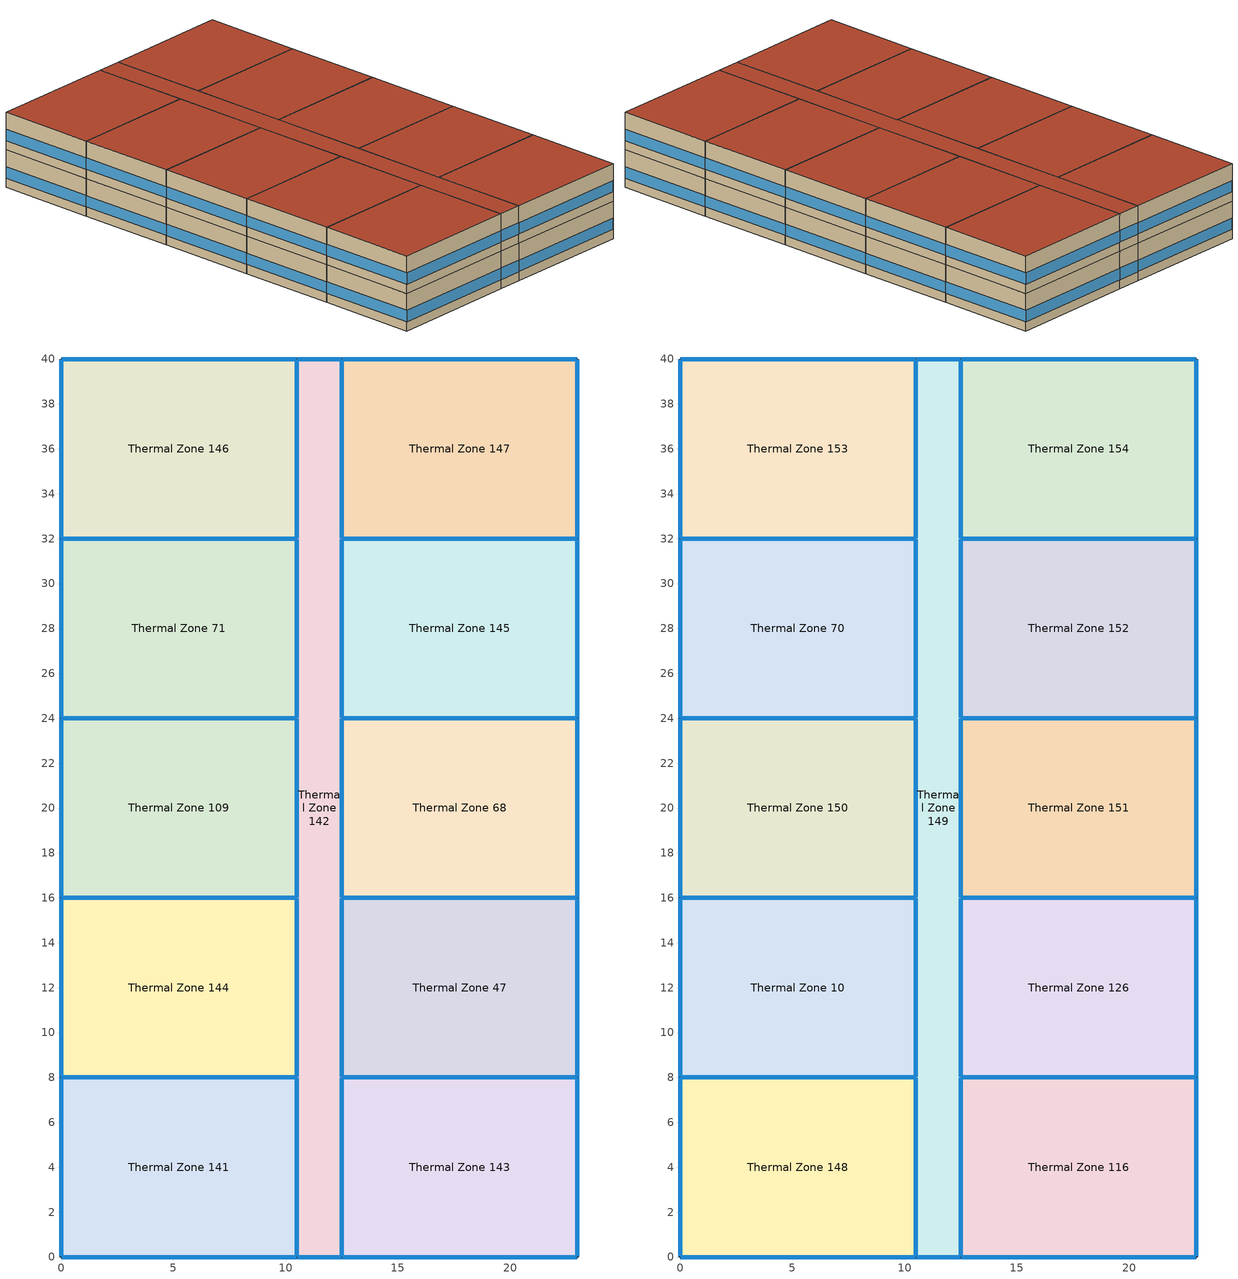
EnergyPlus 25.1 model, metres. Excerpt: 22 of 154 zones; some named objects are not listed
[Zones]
Thermal Zone 109
 floor to Thermal Zone 137 (Typical Interior Floor): 10.5,24 10.5,16 0,16 0,24 z36.6
 wall outside (Surface 930 c tbd): 0,24 0,16 z36.6:39.65
 wall to Thermal Zone 142 (Typical Interior Wall): 10.5,16 10.5,24 z36.6:39.65
 wall to Thermal Zone 144 (Typical Interior Wall): 0,16 10.5,16 z36.6:39.65
 wall to Thermal Zone 71 (Typical Interior Wall): 10.5,24 0,24 z36.6:39.65
 window inside (Typical Interior Window): 10.5,16.03 10.5,23.97 / 0.03,16 10.47,16 / 10.47,24 0.03,24 z37.36:38.28
 window (Customized Fenestration: u=3.08): 0,23.97 0,16.03 z37.36:38.28
Thermal Zone 141
 floor to Thermal Zone 84 (Typical Interior Floor): 10.5,8 10.5,0 0,0 0,8 z36.6
 wall outside (Surface 891 c tbd): 0,0 10.5,0 z36.6:39.65
 wall outside (Surface 892 c tbd): 0,8 0,0 z36.6:39.65
 wall to Thermal Zone 142 (Typical Interior Wall): 10.5,0 10.5,8 z36.6:39.65
 wall to Thermal Zone 144 (Typical Interior Wall): 10.5,8 0,8 z36.6:39.65
 window inside (Typical Interior Window): 10.5,0.03 10.5,7.97 / 10.47,8 0.03,8 z37.36:38.28
 window (Customized Fenestration: u=3.08): 0.03,0 10.47,0 / 0,7.97 0,0.03 z37.36:38.28
Thermal Zone 142
 floor to Thermal Zone 133 (Typical Interior Floor): 12.5,40 12.5,0 10.5,0 10.5,40 z36.6
 wall outside (Surface 896 c tbd): 10.5,0 12.5,0 z36.6:39.65
 wall outside (Surface 902 c tbd): 12.5,40 10.5,40 z36.6:39.65
 wall to Thermal Zone 144 (Typical Interior Wall): 10.5,16 10.5,8 z36.6:39.65
 wall to Thermal Zone 71 (Typical Interior Wall): 10.5,32 10.5,24 z36.6:39.65
 wall to Thermal Zone 146 (Typical Interior Wall): 10.5,40 10.5,32 z36.6:39.65
 wall to Thermal Zone 147 (Typical Interior Wall): 12.5,32 12.5,40 z36.6:39.65
 wall to Thermal Zone 145 (Typical Interior Wall): 12.5,24 12.5,32 z36.6:39.65
 wall to Thermal Zone 68 (Typical Interior Wall): 12.5,16 12.5,24 z36.6:39.65
 wall to Thermal Zone 47 (Typical Interior Wall): 12.5,8 12.5,16 z36.6:39.65
 wall to Thermal Zone 143 (Typical Interior Wall): 12.5,0 12.5,8 z36.6:39.65
 window (Customized Fenestration: u=3.08): 10.53,0 12.47,0 / 12.47,40 10.53,40 z37.36:38.3
 window inside (Typical Interior Window): 10.5,15.97 10.5,8.03 / 10.5,31.97 10.5,24.03 / 10.5,39.97 10.5,32.03 / 12.5,32.03 12.5,39.97 / 12.5,24.03 12.5,31.97 / 12.5,16.03 12.5,23.97 / 12.5,8.03 12.5,15.97 / 12.5,0.03 12.5,7.97 z37.36:38.28
Thermal Zone 143
 floor to Thermal Zone 134 (Typical Interior Floor): 23,8 23,0 12.5,0 12.5,8 z36.6
 wall outside (Surface 910 c tbd): 23,0 23,8 z36.6:39.65
 wall outside (Surface 911 c tbd): 12.5,0 23,0 z36.6:39.65
 wall to Thermal Zone 47 (Typical Interior Wall): 23,8 12.5,8 z36.6:39.65
 window (Customized Fenestration: u=3.08): 23,0.03 23,7.97 / 12.53,0 22.97,0 z37.36:38.28
 window inside (Typical Interior Window): 22.97,8 12.53,8 z37.36:38.28
Thermal Zone 144
 floor to Thermal Zone 135 (Typical Interior Floor): 10.5,16 10.5,8 0,8 0,16 z36.6
 wall outside (Surface 918 c tbd): 0,16 0,8 z36.6:39.65
 window (Customized Fenestration: u=3.08): 0,15.97 0,8.03 z37.36:38.28
Thermal Zone 145
 floor to Thermal Zone 139 (Typical Interior Floor): 23,32 23,24 12.5,24 12.5,32 z36.6
 wall outside (Surface 946 c tbd): 23,24 23,32 z36.6:39.65
 wall to Thermal Zone 68 (Typical Interior Wall): 12.5,24 23,24 z36.6:39.65
 wall to Thermal Zone 147 (Typical Interior Wall): 23,32 12.5,32 z36.6:39.65
 window (Customized Fenestration: u=3.08): 23,24.03 23,31.97 z37.36:38.28
 window inside (Typical Interior Window): 12.53,24 22.97,24 / 22.97,32 12.53,32 z37.36:38.28
Thermal Zone 146
 floor to Thermal Zone 140 (Typical Interior Floor): 10.5,40 10.5,32 0,32 0,40 z36.6
 wall outside (Surface 952 c tbd): 0,40 0,32 z36.6:39.65
 wall outside (Surface 953 c tbd): 10.5,40 0,40 z36.6:39.65
 wall to Thermal Zone 71 (Typical Interior Wall): 0,32 10.5,32 z36.6:39.65
 window (Customized Fenestration: u=3.08): 0,39.97 0,32.03 / 10.47,40 0.03,40 z37.36:38.28
 window inside (Typical Interior Window): 0.03,32 10.47,32 z37.36:38.28
Thermal Zone 147
 floor to Thermal Zone 19 (Typical Interior Floor): 23,40 23,32 12.5,32 12.5,40 z36.6
 wall outside (Surface 959 c tbd): 23,40 12.5,40 z36.6:39.65
 wall outside (Surface 960 c tbd): 23,32 23,40 z36.6:39.65
 window (Customized Fenestration: u=3.08): 22.97,40 12.53,40 / 23,32.03 23,39.97 z37.36:38.28
Thermal Zone 47
 floor to Thermal Zone 136 (Typical Interior Floor): 23,16 23,8 12.5,8 12.5,16 z36.6
 wall outside (Surface 922 c tbd): 23,8 23,16 z36.6:39.65
 wall to Thermal Zone 68 (Typical Interior Wall): 23,16 12.5,16 z36.6:39.65
 window (Customized Fenestration: u=3.08): 23,8.03 23,15.97 z37.36:38.28
 window inside (Typical Interior Window): 22.97,16 12.53,16 z37.36:38.28
Thermal Zone 68
 floor to Thermal Zone 44 (Typical Interior Floor): 23,24 23,16 12.5,16 12.5,24 z36.6
 wall outside (Surface 934 c tbd): 23,16 23,24 z36.6:39.65
 window (Customized Fenestration: u=3.08): 23,16.03 23,23.97 z37.36:38.28
Thermal Zone 71
 floor to Thermal Zone 138 (Typical Interior Floor): 10.5,32 10.5,24 0,24 0,32 z36.6
 wall outside (Surface 942 c tbd): 0,32 0,24 z36.6:39.65
 window (Customized Fenestration: u=3.08): 0,31.97 0,24.03 z37.36:38.28
Thermal Zone 10
 floor to Thermal Zone 144 (Typical Interior Floor): 10.5,16 10.5,8 0,8 0,16 z39.65
 wall outside (Surface 992 c tbd): 0,16 0,8 z39.65:42.7
 wall to Thermal Zone 149 (Typical Interior Wall): 10.5,8 10.5,16 z39.65:42.7
 wall to Thermal Zone 148 (Typical Interior Wall): 0,8 10.5,8 z39.65:42.7
 wall to Thermal Zone 150 (Typical Interior Wall): 10.5,16 0,16 z39.65:42.7
 window inside (Typical Interior Window): 10.5,8.03 10.5,15.97 / 0.03,8 10.47,8 / 10.47,16 0.03,16 z40.41:41.33
 window (Customized Fenestration: u=3.08): 0,15.97 0,8.03 z40.41:41.33
 roof outside (Surface 994 c tbd): 10.5,8 10.5,16 0,16 0,8 z42.7
Thermal Zone 116
 floor to Thermal Zone 143 (Typical Interior Floor): 23,8 23,0 12.5,0 12.5,8 z39.65
 wall outside (Surface 984 c tbd): 23,0 23,8 z39.65:42.7
 wall outside (Surface 985 c tbd): 12.5,0 23,0 z39.65:42.7
 wall to Thermal Zone 149 (Typical Interior Wall): 12.5,8 12.5,0 z39.65:42.7
 wall to Thermal Zone 126 (Typical Interior Wall): 23,8 12.5,8 z39.65:42.7
 window (Customized Fenestration: u=3.08): 23,0.03 23,7.97 / 12.53,0 22.97,0 z40.41:41.33
 window inside (Typical Interior Window): 12.5,7.97 12.5,0.03 / 22.97,8 12.53,8 z40.41:41.33
 roof outside (Surface 988 c tbd): 23,0 23,8 12.5,8 12.5,0 z42.7
Thermal Zone 126
 floor to Thermal Zone 47 (Typical Interior Floor): 23,16 23,8 12.5,8 12.5,16 z39.65
 wall outside (Surface 996 c tbd): 23,8 23,16 z39.65:42.7
 wall to Thermal Zone 149 (Typical Interior Wall): 12.5,16 12.5,8 z39.65:42.7
 wall to Thermal Zone 151 (Typical Interior Wall): 23,16 12.5,16 z39.65:42.7
 window (Customized Fenestration: u=3.08): 23,8.03 23,15.97 z40.41:41.33
 window inside (Typical Interior Window): 12.5,15.97 12.5,8.03 / 22.97,16 12.53,16 z40.41:41.33
 roof outside (Surface 1000 c tbd): 23,8 23,16 12.5,16 12.5,8 z42.7
Thermal Zone 148
 floor to Thermal Zone 141 (Typical Interior Floor): 10.5,8 10.5,0 0,0 0,8 z39.65
 wall outside (Surface 965 c tbd): 0,0 10.5,0 z39.65:42.7
 wall outside (Surface 966 c tbd): 0,8 0,0 z39.65:42.7
 wall to Thermal Zone 149 (Typical Interior Wall): 10.5,0 10.5,8 z39.65:42.7
 window inside (Typical Interior Window): 10.5,0.03 10.5,7.97 z40.41:41.33
 window (Customized Fenestration: u=3.08): 0.03,0 10.47,0 / 0,7.97 0,0.03 z40.41:41.33
 roof outside (Surface 968 c tbd): 10.5,0 10.5,8 0,8 0,0 z42.7
Thermal Zone 149
 floor to Thermal Zone 142 (Typical Interior Floor): 12.5,40 12.5,0 10.5,0 10.5,40 z39.65
 wall outside (Surface 970 c tbd): 10.5,0 12.5,0 z39.65:42.7
 wall outside (Surface 976 c tbd): 12.5,40 10.5,40 z39.65:42.7
 wall to Thermal Zone 150 (Typical Interior Wall): 10.5,24 10.5,16 z39.65:42.7
 wall to Thermal Zone 70 (Typical Interior Wall): 10.5,32 10.5,24 z39.65:42.7
 wall to Thermal Zone 153 (Typical Interior Wall): 10.5,40 10.5,32 z39.65:42.7
 wall to Thermal Zone 154 (Typical Interior Wall): 12.5,32 12.5,40 z39.65:42.7
 wall to Thermal Zone 152 (Typical Interior Wall): 12.5,24 12.5,32 z39.65:42.7
 wall to Thermal Zone 151 (Typical Interior Wall): 12.5,16 12.5,24 z39.65:42.7
 window (Customized Fenestration: u=3.08): 10.53,0 12.47,0 / 12.47,40 10.53,40 z40.41:41.35
 window inside (Typical Interior Window): 10.5,23.97 10.5,16.03 / 10.5,31.97 10.5,24.03 / 10.5,39.97 10.5,32.03 / 12.5,32.03 12.5,39.97 / 12.5,24.03 12.5,31.97 / 12.5,16.03 12.5,23.97 z40.41:41.33
 roof outside (Surface 982 c tbd): 12.5,0 12.5,40 10.5,40 10.5,0 z42.7
Thermal Zone 150
 floor to Thermal Zone 109 (Typical Interior Floor): 10.5,24 10.5,16 0,16 0,24 z39.65
 wall outside (Surface 1004 c tbd): 0,24 0,16 z39.65:42.7
 wall to Thermal Zone 70 (Typical Interior Wall): 10.5,24 0,24 z39.65:42.7
 window (Customized Fenestration: u=3.08): 0,23.97 0,16.03 z40.41:41.33
 window inside (Typical Interior Window): 10.47,24 0.03,24 z40.41:41.33
 roof outside (Surface 1006 c tbd): 10.5,16 10.5,24 0,24 0,16 z42.7
Thermal Zone 151
 floor to Thermal Zone 68 (Typical Interior Floor): 23,24 23,16 12.5,16 12.5,24 z39.65
 wall outside (Surface 1008 c tbd): 23,16 23,24 z39.65:42.7
 wall to Thermal Zone 152 (Typical Interior Wall): 23,24 12.5,24 z39.65:42.7
 window (Customized Fenestration: u=3.08): 23,16.03 23,23.97 z40.41:41.33
 window inside (Typical Interior Window): 22.97,24 12.53,24 z40.41:41.33
 roof outside (Surface 1012 c tbd): 23,16 23,24 12.5,24 12.5,16 z42.7
Thermal Zone 152
 floor to Thermal Zone 145 (Typical Interior Floor): 23,32 23,24 12.5,24 12.5,32 z39.65
 wall outside (Surface 1020 c tbd): 23,24 23,32 z39.65:42.7
 wall to Thermal Zone 154 (Typical Interior Wall): 23,32 12.5,32 z39.65:42.7
 window (Customized Fenestration: u=3.08): 23,24.03 23,31.97 z40.41:41.33
 window inside (Typical Interior Window): 22.97,32 12.53,32 z40.41:41.33
 roof outside (Surface 1024 c tbd): 23,24 23,32 12.5,32 12.5,24 z42.7
Thermal Zone 153
 floor to Thermal Zone 146 (Typical Interior Floor): 10.5,40 10.5,32 0,32 0,40 z39.65
 wall outside (Surface 1026 c tbd): 0,40 0,32 z39.65:42.7
 wall outside (Surface 1027 c tbd): 10.5,40 0,40 z39.65:42.7
 wall to Thermal Zone 70 (Typical Interior Wall): 0,32 10.5,32 z39.65:42.7
 window (Customized Fenestration: u=3.08): 0,39.97 0,32.03 / 10.47,40 0.03,40 z40.41:41.33
 window inside (Typical Interior Window): 0.03,32 10.47,32 z40.41:41.33
 roof outside (Surface 1030 c tbd): 10.5,32 10.5,40 0,40 0,32 z42.7
Thermal Zone 154
 floor to Thermal Zone 147 (Typical Interior Floor): 23,40 23,32 12.5,32 12.5,40 z39.65
 wall outside (Surface 1033 c tbd): 23,40 12.5,40 z39.65:42.7
 wall outside (Surface 1034 c tbd): 23,32 23,40 z39.65:42.7
 window (Customized Fenestration: u=3.08): 22.97,40 12.53,40 / 23,32.03 23,39.97 z40.41:41.33
 roof outside (Surface 1036 c tbd): 23,32 23,40 12.5,40 12.5,32 z42.7
Thermal Zone 70
 floor to Thermal Zone 71 (Typical Interior Floor): 10.5,32 10.5,24 0,24 0,32 z39.65
 wall outside (Surface 1016 c tbd): 0,32 0,24 z39.65:42.7
 window (Customized Fenestration: u=3.08): 0,31.97 0,24.03 z40.41:41.33
 roof outside (Surface 1018 c tbd): 10.5,24 10.5,32 0,32 0,24 z42.7
[Building]
Building 1
[Site:Location]
Montreal-Trudeau Intl AP: Latitude {deg}=45.4706; Longitude {deg}=-73.7408; Time Zone {hr}=-5; Elevation {m}=36; Keep Site Location Information=No
[SizingPeriod:DesignDay] Day of Month=21; Dry-Bulb Temperature Range Modifier Type=DefaultMultipliers; Barometric Pressure {Pa}=100893; Rain Indicator=No; Snow Indicator=No; Daylight Saving Time Indicator=No; Begin Environment Reset Mode=FullResetAtBeginEnvironment
Name | Month | Day Type | Maximum Dry-Bulb Temperature {C} | Daily Dry-Bulb Temperature Range {deltaC} | Humidity Condition Type | Wetbulb or DewPoint at Maximum Dry-Bulb {C} | Wind Speed {m/s} | Wind Direction {deg} | Solar Model Indicator | ASHRAE Clear Sky Optical Depth for Beam Irradiance (taub) | ASHRAE Clear Sky Optical Depth for Diffuse Irradiance (taud) | Enthalpy at Maximum Dry-Bulb {J/kg} | Sky Clearness
Montreal Int'l Ann Clg .4% Condns DB=>MWB | 7 | SummerDesignDay | 30 | 9.3 | Wetbulb | 22.1 | 4.9 | 220 | ASHRAETau | 0.465 | 1.966
Montreal Int'l Ann Clg .4% Condns DP=>MDB | 7 | SummerDesignDay | 26 | 9.3 | Dewpoint | 21.6 | 4.9 | 220 | ASHRAETau | 0.465 | 1.966
Montreal Int'l Ann Clg .4% Condns Enth=>MDB | 7 | SummerDesignDay | 28.1 | 9.3 | Enthalpy |  | 4.9 | 220 | ASHRAETau | 0.465 | 1.966 | 69300
Montreal Int'l Ann Clg .4% Condns WB=>MDB | 7 | SummerDesignDay | 28.1 | 9.3 | Wetbulb | 23.2 | 4.9 | 220 | ASHRAETau | 0.465 | 1.966
Montreal Int'l Ann Htg 99.6% Condns DB | 1 | WinterDesignDay | -23.7 | 0 | Wetbulb | -23.7 | 3.9 | 260 | ASHRAEClearSky |  |  |  | 0
Montreal Int'l Ann Htg Wind 99% Condns WS=>MCDB | 1 | WinterDesignDay | -7.9 | 0 | Wetbulb | -7.9 | 11.5 | 260 | ASHRAEClearSky |  |  |  | 0
Montreal Int'l Ann Htg Wind 99.6% Condns WS=>MCDB | 1 | WinterDesignDay | -5.3 | 0 | Wetbulb | -5.3 | 12.9 | 260 | ASHRAEClearSky |  |  |  | 0
Montreal Int'l Ann Hum_n 99% Condns DP=>MCDB | 1 | WinterDesignDay | -20.6 | 0 | Dewpoint | -27.9 | 3.9 | 260 | ASHRAEClearSky |  |  |  | 0
Montreal Int'l Ann Hum_n 99.6% Condns DP=>MCDB | 1 | WinterDesignDay | -23 | 0 | Dewpoint | -30.5 | 3.9 | 260 | ASHRAEClearSky |  |  |  | 0
[Material] Thermal Absorptance=0.9
Name | Roughness | Thickness {m} | Conductivity {W/m-K} | Density {kg/m3} | Specific Heat {J/kg-K} | Solar Absorptance | Visible Absorptance
100mm Normalweight concrete floor | MediumRough | 0.1016 | 2.31045 | 2322 | 832.557 | 0.7 | 0.7
AQNC2024brick (fired clay) 1 | MediumRough | 0.1 | 1.43 | 2400 | 840 | 0.7 | 0.7
AQNC2024built-up roofing 1 | MediumRough | 0.1 | 0.162 | 1121 | 1470 | 0.7 | 0.7
AQNC2024gypsum board | MediumRough | 0.1 | 0.159 | 800 | 1090 | 0.7 | 0.7
AQNC2024Stucco 25 mm | MediumRough | 0.025 | 0.159 | 800 | 1090 | 0.7 | 0.7
G01 13mm gypsum board | Smooth | 0.0127 | 0.160031 | 800.001 | 1090.73 | 0.7 | 0.5
G05 25mm wood 1 | MediumSmooth | 0.0254 | 0.15 | 608 | 1630 | 0.5 | 0.5
Surface 1000 m tbd; Surface 1006 m tbd; Surface 1012 m tbd; Surface 1018 m tbd; Surface 1024 m tbd; Surface 994 m tbd | MediumRough | 0.1 | 0.0406429 | 15 | 1500 | 0.7 | 0.7
Surface 1004 m tbd; Surface 1008 m tbd; Surface 1016 m tbd; Surface 1020 m tbd; Surface 992 m tbd; Surface 996 m tbd | MediumRough | 0.1 | 0.0971009 | 15 | 1500 | 0.7 | 0.7
Surface 1026 m tbd; Surface 1034 m tbd; Surface 966 m tbd; Surface 984 m tbd | MediumRough | 0.1 | 0.101119 | 15 | 1500 | 0.7 | 0.7
Surface 1027 m tbd; Surface 1033 m tbd; Surface 965 m tbd; Surface 985 m tbd | MediumRough | 0.1 | 0.0993088 | 15 | 1500 | 0.7 | 0.7
Surface 1030 m tbd; Surface 1036 m tbd; Surface 968 m tbd; Surface 988 m tbd | MediumRough | 0.1 | 0.0434554 | 15 | 1500 | 0.7 | 0.7
Surface 891 m tbd; Surface 911 m tbd; Surface 953 m tbd; Surface 959 m tbd | MediumRough | 0.1 | 0.10048 | 15 | 1500 | 0.7 | 0.7
Surface 892 m tbd; Surface 910 m tbd; Surface 952 m tbd; Surface 960 m tbd | MediumRough | 0.1 | 0.10229 | 15 | 1500 | 0.7 | 0.7
Surface 896 m tbd; Surface 902 m tbd | MediumRough | 0.1 | 0.109264 | 15 | 1500 | 0.7 | 0.7
Surface 918 m tbd; Surface 922 m tbd; Surface 930 m tbd; Surface 934 m tbd; Surface 942 m tbd; Surface 946 m tbd | MediumRough | 0.1 | 0.0982719 | 15 | 1500 | 0.7 | 0.7
Surface 970 m tbd; Surface 976 m tbd | MediumRough | 0.1 | 0.108093 | 15 | 1500 | 0.7 | 0.7
Surface 982 m tbd | MediumRough | 0.1 | 0.039625 | 15 | 1500 | 0.7 | 0.7
[Material:NoMass]
CP02 CARPET PAD 1: Roughness=Smooth; Thermal Resistance {m2-K/W}=0.21648; Thermal Absorptance=0.9; Solar Absorptance=0.7; Visible Absorptance=0.8
[WindowMaterial:Glazing]
Clear 3mm 1: Optical Data Type=SpectralAverage; Thickness {m}=0.003; Solar Transmittance at Normal Incidence=0.837; Front Side Solar Reflectance at Normal Incidence=0.075; Back Side Solar Reflectance at Normal Incidence=0.075; Visible Transmittance at Normal Incidence=0.898; Front Side Visible Reflectance at Normal Incidence=0.081; Back Side Visible Reflectance at Normal Incidence=0.081; Infrared Transmittance at Normal Incidence=0; Front Side Infrared Hemispherical Emissivity=0.84; Back Side Infrared Hemispherical Emissivity=0.84; Conductivity {W/m-K}=0.9; Dirt Correction Factor for Solar and Visible Transmittance=1; Solar Diffusing=No
[WindowMaterial:SimpleGlazingSystem]
Fenestration U=3.08 0.66: U-Factor {W/m2-K}=3.08; Solar Heat Gain Coefficient=0.66; Visible Transmittance=0.21
[Construction]
Customized Fenestration: u=3.08: Fenestration U=3.08 0.66
Surface 1000 c tbd: AQNC2024built-up roofing 1, Surface 1000 m tbd
Surface 1004 c tbd: AQNC2024Stucco 25 mm, AQNC2024brick (fired clay) 1, Surface 1004 m tbd, AQNC2024gypsum board
Surface 1006 c tbd: AQNC2024built-up roofing 1, Surface 1006 m tbd
Surface 1008 c tbd: AQNC2024Stucco 25 mm, AQNC2024brick (fired clay) 1, Surface 1008 m tbd, AQNC2024gypsum board
Surface 1012 c tbd: AQNC2024built-up roofing 1, Surface 1012 m tbd
Surface 1016 c tbd: AQNC2024Stucco 25 mm, AQNC2024brick (fired clay) 1, Surface 1016 m tbd, AQNC2024gypsum board
Surface 1018 c tbd: AQNC2024built-up roofing 1, Surface 1018 m tbd
Surface 1020 c tbd: AQNC2024Stucco 25 mm, AQNC2024brick (fired clay) 1, Surface 1020 m tbd, AQNC2024gypsum board
Surface 1024 c tbd: AQNC2024built-up roofing 1, Surface 1024 m tbd
Surface 1026 c tbd: AQNC2024Stucco 25 mm, AQNC2024brick (fired clay) 1, Surface 1026 m tbd, AQNC2024gypsum board
Surface 1027 c tbd: AQNC2024Stucco 25 mm, AQNC2024brick (fired clay) 1, Surface 1027 m tbd, AQNC2024gypsum board
Surface 1030 c tbd: AQNC2024built-up roofing 1, Surface 1030 m tbd
Surface 1033 c tbd: AQNC2024Stucco 25 mm, AQNC2024brick (fired clay) 1, Surface 1033 m tbd, AQNC2024gypsum board
Surface 1034 c tbd: AQNC2024Stucco 25 mm, AQNC2024brick (fired clay) 1, Surface 1034 m tbd, AQNC2024gypsum board
Surface 1036 c tbd: AQNC2024built-up roofing 1, Surface 1036 m tbd
Surface 891 c tbd: AQNC2024Stucco 25 mm, AQNC2024brick (fired clay) 1, Surface 891 m tbd, AQNC2024gypsum board
Surface 892 c tbd: AQNC2024Stucco 25 mm, AQNC2024brick (fired clay) 1, Surface 892 m tbd, AQNC2024gypsum board
Surface 896 c tbd: AQNC2024Stucco 25 mm, AQNC2024brick (fired clay) 1, Surface 896 m tbd, AQNC2024gypsum board
Surface 902 c tbd: AQNC2024Stucco 25 mm, AQNC2024brick (fired clay) 1, Surface 902 m tbd, AQNC2024gypsum board
Surface 910 c tbd: AQNC2024Stucco 25 mm, AQNC2024brick (fired clay) 1, Surface 910 m tbd, AQNC2024gypsum board
Surface 911 c tbd: AQNC2024Stucco 25 mm, AQNC2024brick (fired clay) 1, Surface 911 m tbd, AQNC2024gypsum board
Surface 918 c tbd: AQNC2024Stucco 25 mm, AQNC2024brick (fired clay) 1, Surface 918 m tbd, AQNC2024gypsum board
Surface 922 c tbd: AQNC2024Stucco 25 mm, AQNC2024brick (fired clay) 1, Surface 922 m tbd, AQNC2024gypsum board
Surface 930 c tbd: AQNC2024Stucco 25 mm, AQNC2024brick (fired clay) 1, Surface 930 m tbd, AQNC2024gypsum board
Surface 934 c tbd: AQNC2024Stucco 25 mm, AQNC2024brick (fired clay) 1, Surface 934 m tbd, AQNC2024gypsum board
Surface 942 c tbd: AQNC2024Stucco 25 mm, AQNC2024brick (fired clay) 1, Surface 942 m tbd, AQNC2024gypsum board
Surface 946 c tbd: AQNC2024Stucco 25 mm, AQNC2024brick (fired clay) 1, Surface 946 m tbd, AQNC2024gypsum board
Surface 952 c tbd: AQNC2024Stucco 25 mm, AQNC2024brick (fired clay) 1, Surface 952 m tbd, AQNC2024gypsum board
Surface 953 c tbd: AQNC2024Stucco 25 mm, AQNC2024brick (fired clay) 1, Surface 953 m tbd, AQNC2024gypsum board
Surface 959 c tbd: AQNC2024Stucco 25 mm, AQNC2024brick (fired clay) 1, Surface 959 m tbd, AQNC2024gypsum board
Surface 960 c tbd: AQNC2024Stucco 25 mm, AQNC2024brick (fired clay) 1, Surface 960 m tbd, AQNC2024gypsum board
Surface 965 c tbd: AQNC2024Stucco 25 mm, AQNC2024brick (fired clay) 1, Surface 965 m tbd, AQNC2024gypsum board
Surface 966 c tbd: AQNC2024Stucco 25 mm, AQNC2024brick (fired clay) 1, Surface 966 m tbd, AQNC2024gypsum board
Surface 968 c tbd: AQNC2024built-up roofing 1, Surface 968 m tbd
Surface 970 c tbd: AQNC2024Stucco 25 mm, AQNC2024brick (fired clay) 1, Surface 970 m tbd, AQNC2024gypsum board
Surface 976 c tbd: AQNC2024Stucco 25 mm, AQNC2024brick (fired clay) 1, Surface 976 m tbd, AQNC2024gypsum board
Surface 982 c tbd: AQNC2024built-up roofing 1, Surface 982 m tbd
Surface 984 c tbd: AQNC2024Stucco 25 mm, AQNC2024brick (fired clay) 1, Surface 984 m tbd, AQNC2024gypsum board
Surface 985 c tbd: AQNC2024Stucco 25 mm, AQNC2024brick (fired clay) 1, Surface 985 m tbd, AQNC2024gypsum board
Surface 988 c tbd: AQNC2024built-up roofing 1, Surface 988 m tbd
Surface 992 c tbd: AQNC2024Stucco 25 mm, AQNC2024brick (fired clay) 1, Surface 992 m tbd, AQNC2024gypsum board
Surface 994 c tbd: AQNC2024built-up roofing 1, Surface 994 m tbd
Surface 996 c tbd: AQNC2024Stucco 25 mm, AQNC2024brick (fired clay) 1, Surface 996 m tbd, AQNC2024gypsum board
Typical Interior Floor: 100mm Normalweight concrete floor, CP02 CARPET PAD 1
Typical Interior Partition 4: G05 25mm wood 1
Typical Interior Wall: G01 13mm gypsum board, G01 13mm gypsum board
Typical Interior Window: Clear 3mm 1
[Zone] Multiplier=1; Part of Total Floor Area=Yes
Thermal Zone 10; Thermal Zone 109; Thermal Zone 116; Thermal Zone 126; Thermal Zone 141; Thermal Zone 142; Thermal Zone 143; Thermal Zone 144; Thermal Zone 145; Thermal Zone 146; Thermal Zone 147; Thermal Zone 148; Thermal Zone 149; Thermal Zone 150; Thermal Zone 151; Thermal Zone 152; Thermal Zone 153; Thermal Zone 154; Thermal Zone 47; Thermal Zone 68; Thermal Zone 70; Thermal Zone 71
[Space]
Name | Zone | Space Type
Space 1404 | Thermal Zone 10 | MURB small 1
Space 1306 | Thermal Zone 109 | MURB small 1
Space 1403 | Thermal Zone 116 | MURB small 1
Space 1405 | Thermal Zone 126 | MURB small 1
Space 1301 | Thermal Zone 141 | MURB small 1
Space 1302 | Thermal Zone 142 | MURB lobby
Space 1303 | Thermal Zone 143 | MURB small 1
Space 1304 | Thermal Zone 144 | MURB small 1
Space 1309 | Thermal Zone 145 | MURB small 1
Space 1310 | Thermal Zone 146 | MURB small 1
Space 1311 | Thermal Zone 147 | MURB small 1
Space 1401 | Thermal Zone 148 | MURB small 1
Space 1402 | Thermal Zone 149 | MURB lobby
Space 1406 | Thermal Zone 150 | MURB small 1
Space 1407 | Thermal Zone 151 | MURB small 1
Space 1409 | Thermal Zone 152 | MURB small 1
Space 1410 | Thermal Zone 153 | MURB small 1
Space 1411 | Thermal Zone 154 | MURB small 1
Space 1305 | Thermal Zone 47 | MURB small 1
Space 1307 | Thermal Zone 68 | MURB small 1
Space 1408 | Thermal Zone 70 | MURB small 1
Space 1308 | Thermal Zone 71 | MURB small 1
[SpaceList]
MURB small 1: Space 1307, Space 505, Space 507, Space 1403, Space 1005, Space 308, Space 310, Space 811, Space 101, Space 601, Space 301, Space 206, Space 103, Space 309, Space 104, Space 105, Space 1404, Space 106, Space 509, Space 107, Space 307, Space 108, Space 211, Space 109, Space 1211, Space 110, Space 111, Space 504, Space 501, Space 1104, Space 201, Space 404, Space 203, Space 805, Space 204, Space 1103, Space 205, Space 208, Space 604, Space 510, Space 1006, Space 207, Space 209, Space 210, Space 606, Space 903, Space 511, Space 303, Space 1207, Space 304, Space 305, Space 1305, Space 306, Space 311, Space 401, Space 403, Space 405, Space 406, Space 407, Space 506, Space 603, Space 408, Space 409, Space 410, Space 503, Space 411, Space 1408, Space 1308, Space 508, Space 605, Space 607, Space 608, Space 609, Space 610, Space 611, Space 701, Space 703, Space 704, Space 705, Space 706, Space 1201, Space 707, Space 708, Space 709, Space 710, Space 801, Space 711, Space 803, Space 804, Space 806, Space 807, Space 808, Space 809, Space 810, Space 901, Space 904, Space 905, Space 906, Space 907, Space 908, Space 909, Space 910, Space 1306, Space 911, Space 1108, Space 1001, Space 1003, Space 1004, Space 1007, Space 1008, Space 1009, Space 1010, Space 1011, Space 1101, Space 1405, Space 1105, Space 1106, Space 1107, Space 1109, Space 1110, Space 1111, Space 1411, Space 1203, Space 1204, Space 1205, Space 1206, Space 1208, Space 1209, Space 1210, Space 1301, Space 1303, Space 1304, Space 1309, Space 1310, Space 1311, Space 1401, Space 1406, Space 1407, Space 1409, Space 1410
MURB lobby: Space 102, Space 602, Space 202, Space 302, Space 402, Space 502, Space 702, Space 902, Space 802, Space 1002, Space 1102, Space 1202, Space 1302, Space 1402
[InternalMass] Construction=Typical Interior Partition 4
Name | Zone or ZoneList | Space or SpaceList | Surface Area {m2}
Space 1307 Internal Mass 2 | Thermal Zone 68 | Space 1307 | 168
Space 1403 Internal Mass 2 | Thermal Zone 116 | Space 1403 | 168
Space 1404 Internal Mass 2 | Thermal Zone 10 | Space 1404 | 168
Space 1305 Internal Mass 2 | Thermal Zone 47 | Space 1305 | 168
Space 1408 Internal Mass 2 | Thermal Zone 70 | Space 1408 | 168
Space 1308 Internal Mass 2 | Thermal Zone 71 | Space 1308 | 168
Space 1306 Internal Mass 2 | Thermal Zone 109 | Space 1306 | 168
Space 1405 Internal Mass 2 | Thermal Zone 126 | Space 1405 | 168
Space 1411 Internal Mass 2 | Thermal Zone 154 | Space 1411 | 168
Space 1301 Internal Mass 2 | Thermal Zone 141 | Space 1301 | 168
Space 1303 Internal Mass 2 | Thermal Zone 143 | Space 1303 | 168
Space 1304 Internal Mass 2 | Thermal Zone 144 | Space 1304 | 168
Space 1309 Internal Mass 2 | Thermal Zone 145 | Space 1309 | 168
Space 1310 Internal Mass 2 | Thermal Zone 146 | Space 1310 | 168
Space 1311 Internal Mass 2 | Thermal Zone 147 | Space 1311 | 168
Space 1401 Internal Mass 2 | Thermal Zone 148 | Space 1401 | 168
Space 1406 Internal Mass 2 | Thermal Zone 150 | Space 1406 | 168
Space 1407 Internal Mass 2 | Thermal Zone 151 | Space 1407 | 168
Space 1409 Internal Mass 2 | Thermal Zone 152 | Space 1409 | 168
Space 1410 Internal Mass 2 | Thermal Zone 153 | Space 1410 | 168
Space 1302 Internal Mass 1 | Thermal Zone 142 | Space 1302 | 160
Space 1402 Internal Mass 1 | Thermal Zone 149 | Space 1402 | 160
[Lights]
Lights 1: Zone or ZoneList or Space or SpaceList=MURB small 1; Schedule=Eclairageint; Design Level Calculation Method=LightingLevel; Lighting Level {W}=241.35; Fraction Radiant=0.4; Fraction Visible=0.2; Fraction Replaceable=1
[People]
People 3: Zone or ZoneList or Space or SpaceList=MURB small 1; Number of People Schedule=MidriseApartment Apartment Occ 3; Number of People Calculation Method=People/Area; People per Floor Area {person/m2}=0.0283091; Fraction Radiant=0.3; Activity Level Schedule=MidriseApartment Activity 3
[ElectricEquipment] Zone or ZoneList or Space or SpaceList=MURB small 1; Design Level Calculation Method=EquipmentLevel
Name | Schedule | Design Level {W} | Fraction Radiant | Fraction Latent | Fraction Lost
Electric Equipment 1 -10.0 percent reduction | Autres | 814 | 0.2
Electric Equipment 3 -10.0 percent reduction | Chaufeau | 1035.76 | 0 | 0.1 | 0.9
Electric Equipment 4 -10.0 percent reduction | Congelateur | 19.195 | 0 | 0.1 | 0.9
Electric Equipment 5 -10.0 percent reduction | Fourcuisiniere | 344.3 | 0.2 | 0.1 | 0.1
Electric Equipment 6 -10.0 percent reduction | Laveuse | 30.602 | 0.2 | 0 | 0.1
Electric Equipment 7 -10.0 percent reduction | Lavevaisselle | 33.649 | 0.1 | 0.1 | 0.8
Electric Equipment 8 -10.0 percent reduction | Refrigerateur | 128.458 | 0 | 0.1 | 0.9
Electric Equipment 9 -10.0 percent reduction | Secheuse | 304.37 | 0.2 | 0 | 0.8
[ZoneInfiltration:DesignFlowRate] Design Flow Rate Calculation Method=Flow/ExteriorArea; Flow Rate per Exterior Surface Area {m3/s-m2}=0.000619923; Constant Term Coefficient=0.0697; Temperature Term Coefficient=0.0059; Velocity Term Coefficient=0; Velocity Squared Term Coefficient=0.0216; Density Basis=Outdoor
Name | Zone or ZoneList or Space or SpaceList | Schedule
Space 1404 HVAC Off Infiltration | Space 1404 | Infiltration HVAC Off Schedule
Space 1404 HVAC On Infiltration | Space 1404 | Infiltration HVAC On Schedule
Space 1306 HVAC Off Infiltration | Space 1306 | Infiltration HVAC Off Schedule
Space 1306 HVAC On Infiltration | Space 1306 | Infiltration HVAC On Schedule
Space 1403 HVAC Off Infiltration | Space 1403 | Infiltration HVAC Off Schedule
Space 1403 HVAC On Infiltration | Space 1403 | Infiltration HVAC On Schedule
Space 1405 HVAC Off Infiltration | Space 1405 | Infiltration HVAC Off Schedule
Space 1405 HVAC On Infiltration | Space 1405 | Infiltration HVAC On Schedule
Space 1301 HVAC Off Infiltration | Space 1301 | Infiltration HVAC Off Schedule
Space 1301 HVAC On Infiltration | Space 1301 | Infiltration HVAC On Schedule
Space 1302 HVAC Off Infiltration | Space 1302 | Infiltration HVAC Off Schedule
Space 1302 HVAC On Infiltration | Space 1302 | Infiltration HVAC On Schedule
Space 1303 HVAC Off Infiltration | Space 1303 | Infiltration HVAC Off Schedule
Space 1303 HVAC On Infiltration | Space 1303 | Infiltration HVAC On Schedule
Space 1304 HVAC Off Infiltration | Space 1304 | Infiltration HVAC Off Schedule
Space 1304 HVAC On Infiltration | Space 1304 | Infiltration HVAC On Schedule
Space 1309 HVAC Off Infiltration | Space 1309 | Infiltration HVAC Off Schedule
Space 1309 HVAC On Infiltration | Space 1309 | Infiltration HVAC On Schedule
Space 1310 HVAC Off Infiltration | Space 1310 | Infiltration HVAC Off Schedule
Space 1310 HVAC On Infiltration | Space 1310 | Infiltration HVAC On Schedule
Space 1311 HVAC Off Infiltration | Space 1311 | Infiltration HVAC Off Schedule
Space 1311 HVAC On Infiltration | Space 1311 | Infiltration HVAC On Schedule
Space 1401 HVAC Off Infiltration | Space 1401 | Infiltration HVAC Off Schedule
Space 1401 HVAC On Infiltration | Space 1401 | Infiltration HVAC On Schedule
Space 1402 HVAC Off Infiltration | Space 1402 | Infiltration HVAC Off Schedule
Space 1402 HVAC On Infiltration | Space 1402 | Infiltration HVAC On Schedule
Space 1406 HVAC Off Infiltration | Space 1406 | Infiltration HVAC Off Schedule
Space 1406 HVAC On Infiltration | Space 1406 | Infiltration HVAC On Schedule
Space 1407 HVAC Off Infiltration | Space 1407 | Infiltration HVAC Off Schedule
Space 1407 HVAC On Infiltration | Space 1407 | Infiltration HVAC On Schedule
Space 1409 HVAC Off Infiltration | Space 1409 | Infiltration HVAC Off Schedule
Space 1409 HVAC On Infiltration | Space 1409 | Infiltration HVAC On Schedule
Space 1410 HVAC Off Infiltration | Space 1410 | Infiltration HVAC Off Schedule
Space 1410 HVAC On Infiltration | Space 1410 | Infiltration HVAC On Schedule
Space 1411 HVAC Off Infiltration | Space 1411 | Infiltration HVAC Off Schedule
Space 1411 HVAC On Infiltration | Space 1411 | Infiltration HVAC On Schedule
Space 1305 HVAC Off Infiltration | Space 1305 | Infiltration HVAC Off Schedule
Space 1305 HVAC On Infiltration | Space 1305 | Infiltration HVAC On Schedule
Space 1307 HVAC Off Infiltration | Space 1307 | Infiltration HVAC Off Schedule
Space 1307 HVAC On Infiltration | Space 1307 | Infiltration HVAC On Schedule
Space 1408 HVAC Off Infiltration | Space 1408 | Infiltration HVAC Off Schedule
Space 1408 HVAC On Infiltration | Space 1408 | Infiltration HVAC On Schedule
Space 1308 HVAC Off Infiltration | Space 1308 | Infiltration HVAC Off Schedule
Space 1308 HVAC On Infiltration | Space 1308 | Infiltration HVAC On Schedule
[ZoneControl:Thermostat] Temperature Difference Between Cutout And Setpoint {deltaC}=0
Name | Zone or ZoneList | Control Type Schedule | Control 1
Thermal Zone 10 Thermostat | Thermal Zone 10 | Thermal Zone 10 Thermostat Schedule | Thermostat Setpoint Dual Setpoint 65
Thermal Zone 109 Thermostat | Thermal Zone 109 | Thermal Zone 109 Thermostat Schedule | Thermostat Setpoint Dual Setpoint 152
Thermal Zone 116 Thermostat | Thermal Zone 116 | Thermal Zone 116 Thermostat Schedule | Thermostat Setpoint Dual Setpoint 174
Thermal Zone 126 Thermostat | Thermal Zone 126 | Thermal Zone 126 Thermostat Schedule | Thermostat Setpoint Dual Setpoint 176
Thermal Zone 141 Thermostat | Thermal Zone 141 | Thermal Zone 141 Thermostat Schedule | Thermostat Setpoint Dual Setpoint 187
Thermal Zone 142 Thermostat | Thermal Zone 142 | Thermal Zone 142 Thermostat Schedule | Thermostat Setpoint Dual Setpoint 188
Thermal Zone 143 Thermostat | Thermal Zone 143 | Thermal Zone 143 Thermostat Schedule | Thermostat Setpoint Dual Setpoint 169
Thermal Zone 144 Thermostat | Thermal Zone 144 | Thermal Zone 144 Thermostat Schedule | Thermostat Setpoint Dual Setpoint 172
Thermal Zone 145 Thermostat | Thermal Zone 145 | Thermal Zone 145 Thermostat Schedule | Thermostat Setpoint Dual Setpoint 173
Thermal Zone 146 Thermostat | Thermal Zone 146 | Thermal Zone 146 Thermostat Schedule | Thermostat Setpoint Dual Setpoint 191
Thermal Zone 147 Thermostat | Thermal Zone 147 | Thermal Zone 147 Thermostat Schedule | Thermostat Setpoint Dual Setpoint 190
Thermal Zone 148 Thermostat | Thermal Zone 148 | Thermal Zone 148 Thermostat Schedule | Thermostat Setpoint Dual Setpoint 192
Thermal Zone 149 Thermostat | Thermal Zone 149 | Thermal Zone 149 Thermostat Schedule | Thermostat Setpoint Dual Setpoint 193
Thermal Zone 150 Thermostat | Thermal Zone 150 | Thermal Zone 150 Thermostat Schedule | Thermostat Setpoint Dual Setpoint 194
Thermal Zone 151 Thermostat | Thermal Zone 151 | Thermal Zone 151 Thermostat Schedule | Thermostat Setpoint Dual Setpoint 196
Thermal Zone 152 Thermostat | Thermal Zone 152 | Thermal Zone 152 Thermostat Schedule | Thermostat Setpoint Dual Setpoint 198
Thermal Zone 153 Thermostat | Thermal Zone 153 | Thermal Zone 153 Thermostat Schedule | Thermostat Setpoint Dual Setpoint 195
Thermal Zone 154 Thermostat | Thermal Zone 154 | Thermal Zone 154 Thermostat Schedule | Thermostat Setpoint Dual Setpoint 197
Thermal Zone 47 Thermostat | Thermal Zone 47 | Thermal Zone 47 Thermostat Schedule | Thermostat Setpoint Dual Setpoint 113
Thermal Zone 68 Thermostat | Thermal Zone 68 | Thermal Zone 68 Thermostat Schedule | Thermostat Setpoint Dual Setpoint 93
Thermal Zone 70 Thermostat | Thermal Zone 70 | Thermal Zone 70 Thermostat Schedule | Thermostat Setpoint Dual Setpoint 103
Thermal Zone 71 Thermostat | Thermal Zone 71 | Thermal Zone 71 Thermostat Schedule | Thermostat Setpoint Dual Setpoint 116
[ThermostatSetpoint:DualSetpoint] Heating Setpoint Temperature Schedule=NECB-G-Thermostat Setpoint-Heating 1 adjusted by -1 F; Cooling Setpoint Temperature Schedule=NECB-G-Thermostat Setpoint-Cooling 1 adjusted by 0 F
Thermostat Setpoint Dual Setpoint 65; Thermostat Setpoint Dual Setpoint 152; Thermostat Setpoint Dual Setpoint 174; Thermostat Setpoint Dual Setpoint 176; Thermostat Setpoint Dual Setpoint 187; Thermostat Setpoint Dual Setpoint 188; Thermostat Setpoint Dual Setpoint 169; Thermostat Setpoint Dual Setpoint 172; Thermostat Setpoint Dual Setpoint 173; Thermostat Setpoint Dual Setpoint 191; Thermostat Setpoint Dual Setpoint 190; Thermostat Setpoint Dual Setpoint 192; Thermostat Setpoint Dual Setpoint 193; Thermostat Setpoint Dual Setpoint 194; Thermostat Setpoint Dual Setpoint 196; Thermostat Setpoint Dual Setpoint 198; Thermostat Setpoint Dual Setpoint 195; Thermostat Setpoint Dual Setpoint 197; Thermostat Setpoint Dual Setpoint 113; Thermostat Setpoint Dual Setpoint 93; Thermostat Setpoint Dual Setpoint 103; Thermostat Setpoint Dual Setpoint 116
[Zone equipment]
Thermal Zone 10: Elec Baseboard 20, Cycling PTAC DX Clg Elec Htg 20
Thermal Zone 109: Elec Baseboard 107, Cycling PTAC DX Clg Elec Htg 107
Thermal Zone 116: Elec Baseboard 129, Cycling PTAC DX Clg Elec Htg 129
Thermal Zone 126: Elec Baseboard 131, Cycling PTAC DX Clg Elec Htg 131
Thermal Zone 141: Elec Baseboard 142, Cycling PTAC DX Clg Elec Htg 142
Thermal Zone 142: Elec Baseboard 143, Cycling PTAC DX Clg Elec Htg 143
Thermal Zone 143: Elec Baseboard 124, Cycling PTAC DX Clg Elec Htg 124
Thermal Zone 144: Elec Baseboard 127, Cycling PTAC DX Clg Elec Htg 127
Thermal Zone 145: Elec Baseboard 128, Cycling PTAC DX Clg Elec Htg 128
Thermal Zone 146: Elec Baseboard 146, Cycling PTAC DX Clg Elec Htg 146
Thermal Zone 147: Elec Baseboard 145, Cycling PTAC DX Clg Elec Htg 145
Thermal Zone 148: Elec Baseboard 147, Cycling PTAC DX Clg Elec Htg 147
Thermal Zone 149: Elec Baseboard 148, Cycling PTAC DX Clg Elec Htg 148
Thermal Zone 150: Elec Baseboard 149, Cycling PTAC DX Clg Elec Htg 149
Thermal Zone 151: Elec Baseboard 151, Cycling PTAC DX Clg Elec Htg 151
Thermal Zone 152: Elec Baseboard 153, Cycling PTAC DX Clg Elec Htg 153
Thermal Zone 153: Elec Baseboard 150, Cycling PTAC DX Clg Elec Htg 150
Thermal Zone 154: Elec Baseboard 152, Cycling PTAC DX Clg Elec Htg 152
Thermal Zone 47: Elec Baseboard 68, Cycling PTAC DX Clg Elec Htg 68
Thermal Zone 68: Elec Baseboard 48, Cycling PTAC DX Clg Elec Htg 48
Thermal Zone 70: Elec Baseboard 58, Cycling PTAC DX Clg Elec Htg 58
Thermal Zone 71: Elec Baseboard 71, Cycling PTAC DX Clg Elec Htg 71
[Sizing:Zone] Zone Cooling Design Supply Air Temperature Input Method=SupplyAirTemperature; Zone Cooling Design Supply Air Temperature {C}=14; Zone Cooling Design Supply Air Temperature Difference {deltaC}=11.11; Zone Heating Design Supply Air Temperature Input Method=SupplyAirTemperature; Zone Heating Design Supply Air Temperature {C}=40; Zone Heating Design Supply Air Temperature Difference {deltaC}=11.11; Zone Cooling Design Supply Air Humidity Ratio {kgWater/kgDryAir}=0.0085; Zone Heating Design Supply Air Humidity Ratio {kgWater/kgDryAir}=0.008; Cooling Design Air Flow Method=DesignDay; Cooling Design Air Flow Rate {m3/s}=0; Cooling Minimum Air Flow per Zone Floor Area {m3/s-m2}=0.000762; Cooling Minimum Air Flow {m3/s}=0; Cooling Minimum Air Flow Fraction=0; Heating Design Air Flow Method=DesignDay; Heating Design Air Flow Rate {m3/s}=0; Heating Maximum Air Flow per Zone Floor Area {m3/s-m2}=0.002032; Heating Maximum Air Flow {m3/s}=0.141576; Heating Maximum Air Flow Fraction=0.3; Account for Dedicated Outdoor Air System=No; Zone Load Sizing Method=Sensible Load Only No Latent Load; Zone Latent Cooling Design Supply Air Humidity Ratio Input Method=HumidityRatioDifference; Zone Cooling Design Supply Air Humidity Ratio Difference {kgWater/kgDryAir}=0.005; Zone Latent Heating Design Supply Air Humidity Ratio Input Method=HumidityRatioDifference; Zone Humidification Design Supply Air Humidity Ratio Difference {kgWater/kgDryAir}=0.005; Type of Space Sum to Use=Coincident
Name | Design Specification Outdoor Air Object
Thermal Zone 10 | Thermal Zone 10 Zero air DSOA
Thermal Zone 109 | Thermal Zone 109 Zero air DSOA
Thermal Zone 116 | Thermal Zone 116 Zero air DSOA
Thermal Zone 126 | Thermal Zone 126 Zero air DSOA
Thermal Zone 141 | Thermal Zone 141 Zero air DSOA
Thermal Zone 142 | Thermal Zone 142 Zero air DSOA
Thermal Zone 143 | Thermal Zone 143 Zero air DSOA
Thermal Zone 144 | Thermal Zone 144 Zero air DSOA
Thermal Zone 145 | Thermal Zone 145 Zero air DSOA
Thermal Zone 146 | Thermal Zone 146 Zero air DSOA
Thermal Zone 147 | Thermal Zone 147 Zero air DSOA
Thermal Zone 148 | Thermal Zone 148 Zero air DSOA
Thermal Zone 149 | Thermal Zone 149 Zero air DSOA
Thermal Zone 150 | Thermal Zone 150 Zero air DSOA
Thermal Zone 151 | Thermal Zone 151 Zero air DSOA
Thermal Zone 152 | Thermal Zone 152 Zero air DSOA
Thermal Zone 153 | Thermal Zone 153 Zero air DSOA
Thermal Zone 154 | Thermal Zone 154 Zero air DSOA
Thermal Zone 47 | Thermal Zone 47 Zero air DSOA
Thermal Zone 68 | Thermal Zone 68 Zero air DSOA
Thermal Zone 70 | Thermal Zone 70 Zero air DSOA
Thermal Zone 71 | Thermal Zone 71 Zero air DSOA
[DesignSpecification:OutdoorAir] Outdoor Air Method=Sum; Outdoor Air Flow per Person {m3/s-person}=0; Outdoor Air Flow per Zone Floor Area {m3/s-m2}=0; Outdoor Air Flow per Zone {m3/s}=0; Outdoor Air Flow Air Changes per Hour {1/hr}=0
Thermal Zone 10 Zero air DSOA; Thermal Zone 109 Zero air DSOA; Thermal Zone 116 Zero air DSOA; Thermal Zone 126 Zero air DSOA; Thermal Zone 141 Zero air DSOA; Thermal Zone 142 Zero air DSOA; Thermal Zone 143 Zero air DSOA; Thermal Zone 144 Zero air DSOA; Thermal Zone 145 Zero air DSOA; Thermal Zone 146 Zero air DSOA; Thermal Zone 147 Zero air DSOA; Thermal Zone 148 Zero air DSOA; Thermal Zone 149 Zero air DSOA; Thermal Zone 150 Zero air DSOA; Thermal Zone 151 Zero air DSOA; Thermal Zone 152 Zero air DSOA; Thermal Zone 153 Zero air DSOA; Thermal Zone 154 Zero air DSOA; Thermal Zone 47 Zero air DSOA; Thermal Zone 68 Zero air DSOA; Thermal Zone 70 Zero air DSOA; Thermal Zone 71 Zero air DSOA
[Exterior:Lights]
Exterior Lights 1: Schedule=Eclairagext; Design Level {W}=0
[Schedule:Compact]
Thermal Zone 10 Thermostat Schedule; Thermal Zone 109 Thermostat Schedule; Thermal Zone 116 Thermostat Schedule; Thermal Zone 126 Thermostat Schedule; Thermal Zone 141 Thermostat Schedule; Thermal Zone 142 Thermostat Schedule; Thermal Zone 143 Thermostat Schedule; Thermal Zone 144 Thermostat Schedule; Thermal Zone 145 Thermostat Schedule; Thermal Zone 146 Thermostat Schedule; Thermal Zone 147 Thermostat Schedule; Thermal Zone 148 Thermostat Schedule; Thermal Zone 149 Thermostat Schedule; Thermal Zone 150 Thermostat Schedule; Thermal Zone 151 Thermostat Schedule; Thermal Zone 152 Thermostat Schedule; Thermal Zone 153 Thermostat Schedule; Thermal Zone 154 Thermostat Schedule; Thermal Zone 47 Thermostat Schedule; Thermal Zone 68 Thermostat Schedule; Thermal Zone 70 Thermostat Schedule; Thermal Zone 71 Thermostat Schedule: Through: 12/31, For: AllDays, Until: 24:00, 4
[Schedule:Day:Interval]
MidriseApartment Apartment Occ Default 2; MidriseApartment Apartment Occ Summer Design Day 3; MidriseApartment Apartment Occ Winter Design Day 3: No, 07:00, 1, 08:00, 0.85, 09:00, 0.39, 16:00, 0.25, 17:00, 0.3, 18:00, 0.52, 21:00, 0.87, 24:00, 1
MidriseApartment Activity Default 2; MidriseApartment Activity Summer Design Day 3; MidriseApartment Activity Winter Design Day 3: No, 24:00, 120
NECB-G-Thermostat Setpoint-Heating Default 4: No, 01:00, 17.4444, 07:00, 17.4444, 09:00, 20.4444, 17:00, 20.4444, 22:00, 20.4444, 24:00, 17.4444
NECB-G-Thermostat Setpoint-Heating Default 3: No, 01:00, 20.4444, 07:00, 20.4444, 09:00, 20.4444, 17:00, 20.4444, 22:00, 20.4444, 24:00, 20.4444
NECB-G-Thermostat Setpoint-Cooling Default 1: No, 08:00, 26, 09:00, 26, 17:00, 26, 24:00, 26
[Schedule:Week:Daily]
MidriseApartment Apartment Occ 3 Week Rule - Jan1-Dec31: MidriseApartment Apartment Occ Default 2, MidriseApartment Apartment Occ Default 2, MidriseApartment Apartment Occ Default 2, MidriseApartment Apartment Occ Default 2, MidriseApartment Apartment Occ Default 2, MidriseApartment Apartment Occ Default 2, MidriseApartment Apartment Occ Default 2, MidriseApartment Apartment Occ Default 2, MidriseApartment Apartment Occ Summer Design Day 3, MidriseApartment Apartment Occ Winter Design Day 3, MidriseApartment Apartment Occ Default 2, MidriseApartment Apartment Occ Default 2
MidriseApartment Activity 3 Week Rule - Jan1-Dec31: MidriseApartment Activity Default 2, MidriseApartment Activity Default 2, MidriseApartment Activity Default 2, MidriseApartment Activity Default 2, MidriseApartment Activity Default 2, MidriseApartment Activity Default 2, MidriseApartment Activity Default 2, MidriseApartment Activity Default 2, MidriseApartment Activity Summer Design Day 3, MidriseApartment Activity Winter Design Day 3, MidriseApartment Activity Default 2, MidriseApartment Activity Default 2
NECB-G-Thermostat Setpoint-Heating 1 adjusted by -1 F Week Rule - Jan1-Dec31: NECB-G-Thermostat Setpoint-Heating Default 4, NECB-G-Thermostat Setpoint-Heating Default 3, NECB-G-Thermostat Setpoint-Heating Default 3, NECB-G-Thermostat Setpoint-Heating Default 3, NECB-G-Thermostat Setpoint-Heating Default 3, NECB-G-Thermostat Setpoint-Heating Default 3, NECB-G-Thermostat Setpoint-Heating Default 4, NECB-G-Thermostat Setpoint-Heating Default 3, NECB-G-Thermostat Setpoint-Heating Default 3, NECB-G-Thermostat Setpoint-Heating Default 3, NECB-G-Thermostat Setpoint-Heating Default 3, NECB-G-Thermostat Setpoint-Heating Default 3
NECB-G-Thermostat Setpoint-Cooling 1 adjusted by 0 F Week Rule - Jan1-Dec31: NECB-G-Thermostat Setpoint-Cooling Default 1, NECB-G-Thermostat Setpoint-Cooling Default 1, NECB-G-Thermostat Setpoint-Cooling Default 1, NECB-G-Thermostat Setpoint-Cooling Default 1, NECB-G-Thermostat Setpoint-Cooling Default 1, NECB-G-Thermostat Setpoint-Cooling Default 1, NECB-G-Thermostat Setpoint-Cooling Default 1, NECB-G-Thermostat Setpoint-Cooling Default 1, NECB-G-Thermostat Setpoint-Cooling Default 1, NECB-G-Thermostat Setpoint-Cooling Default 1, NECB-G-Thermostat Setpoint-Cooling Default 1, NECB-G-Thermostat Setpoint-Cooling Default 1
[Schedule:Year]
MidriseApartment Apartment Occ 3: MidriseApartment Apartment Occ 3 Week Rule - Jan1-Dec31, 1, 1, 12, 31
MidriseApartment Activity 3: MidriseApartment Activity 3 Week Rule - Jan1-Dec31, 1, 1, 12, 31
NECB-G-Thermostat Setpoint-Heating 1 adjusted by -1 F: NECB-G-Thermostat Setpoint-Heating 1 adjusted by -1 F Week Rule - Jan1-Dec31, 1, 1, 12, 31
NECB-G-Thermostat Setpoint-Cooling 1 adjusted by 0 F: NECB-G-Thermostat Setpoint-Cooling 1 adjusted by 0 F Week Rule - Jan1-Dec31, 1, 1, 12, 31
[Schedule:Constant]
Name | Hourly Value
Infiltration HVAC Off Schedule | 1
Infiltration HVAC On Schedule | 0
